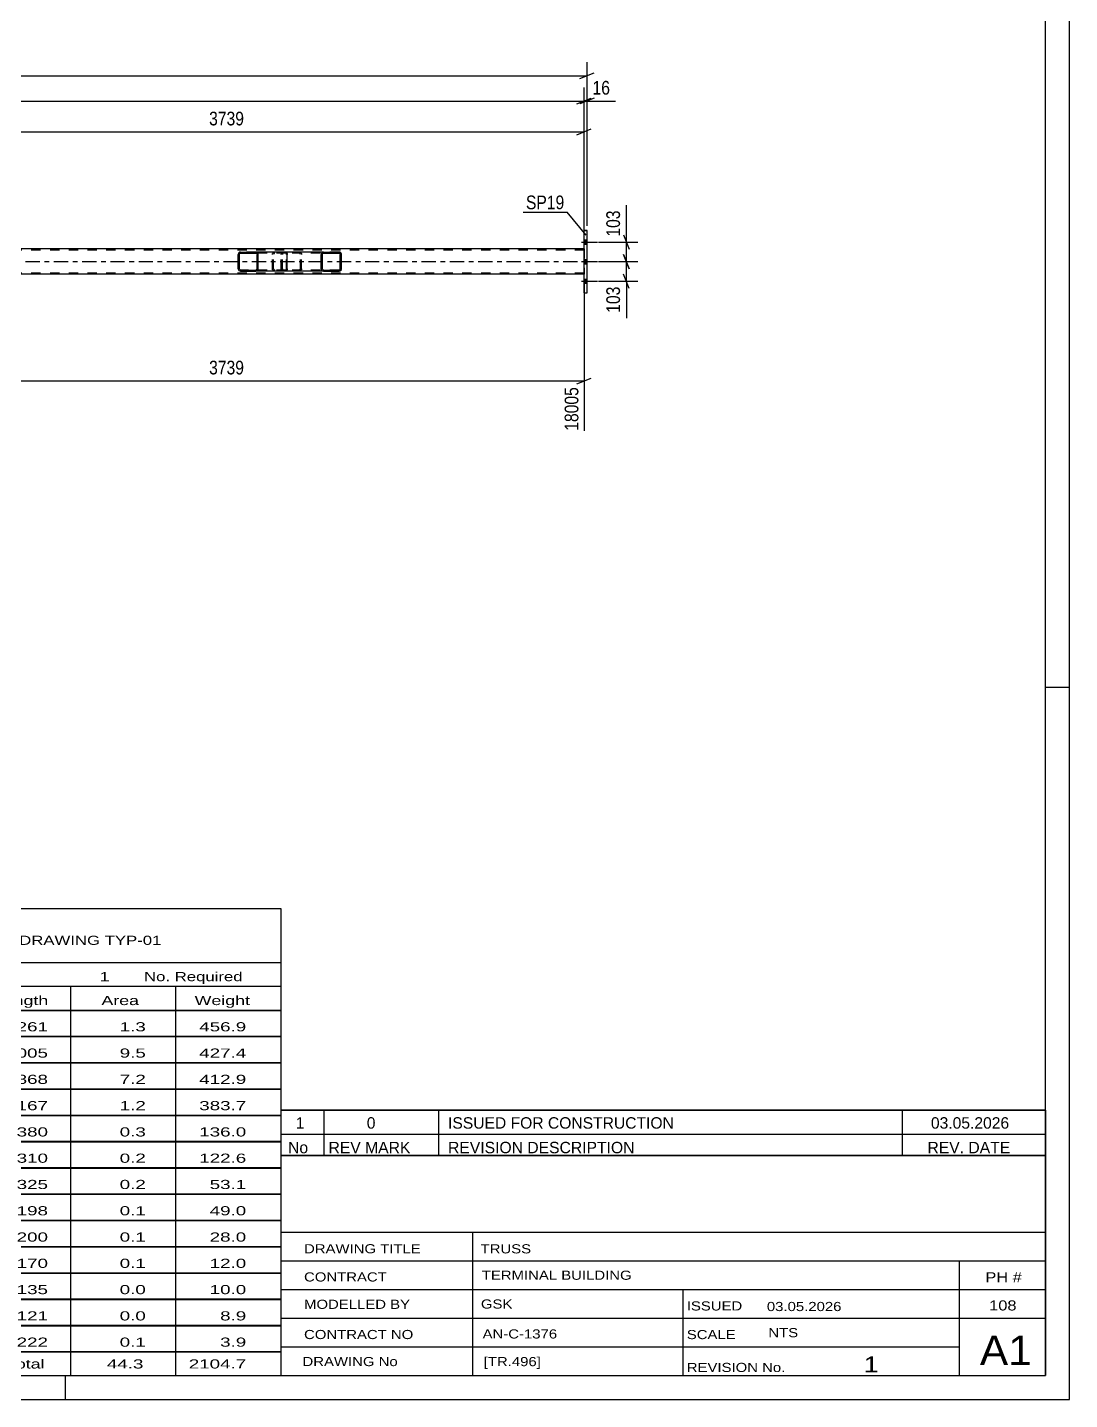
# Model space of a CAD drawing. Header units: millimetres. Extents: x 0 to 841, y 0 to 594.
# Drawn here: x 623 to 841, y 0 to 287.2 of the extents above; entities that cross this region are included whole.
import ezdxf

# ---------------------------------------------------------------- set-up
doc = ezdxf.new("R2010")
doc.units = ezdxf.units.MM
doc.linetypes.add('DXK_LINE_DOT2', pattern=[3.9198, 1.9599, -1.9599])
doc.linetypes.add('DXK_LINE_DOT3', pattern=[5.9187, 2.979, -0.9799, 0.9799, -0.9799])
doc.styles.add('Arial Narrow', font='ARIALN.TTF', dxfattribs={"height": 0.2})

# ---------------------------------------------------------------- blocks, each defined once
blk = doc.blocks.new('Unknown-800831068-1133')
at = {"color": 5, "linetype": 'Continuous'}
for p, q in [((841, 0), (841, 594)), ((836, 5), (836, 589)), ((841, 149), (836, 149)), ((5, 5), (836, 5)), ((631, 0), (631, 5)), ((0, 0), (841, 0))]:
    blk.add_line(p, q, dxfattribs=at)
blk = doc.blocks.new('Unknown-800831068-13983')
at = {"color": 7, "linetype": 'Continuous'}
for p, q in [((676, 51.05), (676, 5)), ((676, 51.05), (836, 51.05)), ((836, 51), (836, 5)), ((676, 35), (836, 35)), ((716.14, 35), (716.14, 5)), ((676, 29), (836, 29)), ((818, 5.05), (818, 29.05)), ((676, 23), (836, 23)), ((760.14, 23), (760.14, 5)), ((676, 17), (836, 17)), ((676, 11), (818, 11)), ((676, 5), (836, 5))]:
    blk.add_line(p, q, dxfattribs=at)
at = {"color": 7, "style": 'Arial Narrow'}
for s, height, width, p in [('DRAWING TITLE', 1.9089, 1.425378, (680.88, 30.61)), ('TRUSS', 1.909, 1.425378, (717.81, 30.59)), ('CONTRACT', 1.909, 1.425378, (680.88, 24.71)), ('TERMINAL BUILDING', 1.9089, 1.425378, (718.06, 25.07)), ('MODELLED BY', 1.9089, 1.425378, (680.88, 18.98)), ('GSK', 1.909, 1.425378, (717.88, 19.04)), ('ISSUED', 1.909, 1.425378, (760.94, 18.64)), ('03.05.2026', 1.909, 1.425378, (777.69, 18.52)), ('CONTRACT NO', 1.9089, 1.425378, (680.88, 12.66)), ('AN-C-1376', 1.909, 1.425378, (718.23, 12.78)), ('SCALE', 1.909, 1.425378, (760.94, 12.65)), ('A1', 6.204, 1.25, (822.24, 7.2)), ('DRAWING No', 1.909, 1.425378, (680.56, 7)), ('[TR.496]', 1.909, 1.425378, (718.46, 6.99)), ('1', 3.34, 1.5, (797.91, 5.68)), ('REVISION No.', 1.9089, 1.425378, (760.94, 5.77))]:
    blk.add_text(s, height=height, dxfattribs=dict(at, width=width)).set_placement(p)
at = {"color": 7, "linetype": 'Continuous', "style": 'Arial Narrow'}
for s, height, width, p in [('PH #', 2.1, 1.42538, (823.4, 24.55)), ('108', 2.1, 1.42538, (824.19, 18.65)), ('NTS', 1.909, 1.425378, (778, 13.05))]:
    blk.add_text(s, height=height, dxfattribs=dict(at, width=width)).set_placement(p)
blk = doc.blocks.new('Unknown-800831068-13984')
at = {"color": 7, "linetype": 'Continuous'}
for p, q in [((516, 102.75), (676, 102.75)), ((516, 91.5), (516, 102.75)), ((676, 102.75), (676, 91.5)), ((516, 91.5), (676, 91.5)), ((516, 91.5), (516, 86.5)), ((676, 91.5), (676, 86.5)), ((516, 86.5), (676, 86.5)), ((516, 86.5), (516, 81.5)), ((540, 86.5), (540, 81.5)), ((575.5, 86.5), (575.5, 81.5)), ((601.5, 86.5), (601.5, 81.5)), ((614.5, 86.5), (614.5, 81.5)), ((632, 86.5), (632, 81.5)), ((654, 86.5), (654, 81.5)), ((676, 86.5), (676, 81.5)), ((516, 81.5), (676, 81.5)), ((516, 81.45), (516, 76.05)), ((516, 81.45), (676, 81.45)), ((540, 81.5), (540, 76)), ((575.5, 81.5), (575.5, 76)), ((601.5, 81.5), (601.5, 76)), ((614.5, 81.5), (614.5, 76)), ((632, 81.5), (632, 76)), ((654, 81.5), (654, 76)), ((676, 81.45), (676, 76.05)), ((516, 76.05), (676, 76.05)), ((516, 75.95), (516, 70.55)), ((516, 75.95), (676, 75.95)), ((540, 76), (540, 70.5)), ((575.5, 76), (575.5, 70.5)), ((601.5, 76), (601.5, 70.5)), ((614.5, 76), (614.5, 70.5)), ((632, 76), (632, 70.5)), ((654, 76), (654, 70.5)), ((676, 75.95), (676, 70.55)), ((516, 70.55), (676, 70.55)), ((516, 70.45), (516, 65.05)), ((516, 70.45), (676, 70.45)), ((540, 70.5), (540, 65)), ((575.5, 70.5), (575.5, 65)), ((601.5, 70.5), (601.5, 65)), ((614.5, 70.5), (614.5, 65)), ((632, 70.5), (632, 65)), ((654, 70.5), (654, 65)), ((676, 70.45), (676, 65.05)), ((516, 65.05), (676, 65.05)), ((516, 64.95), (516, 59.55)), ((516, 64.95), (676, 64.95)), ((540, 65), (540, 59.5)), ((575.5, 65), (575.5, 59.5)), ((601.5, 65), (601.5, 59.5)), ((614.5, 65), (614.5, 59.5)), ((632, 65), (632, 59.5)), ((654, 65), (654, 59.5)), ((676, 64.95), (676, 59.55)), ((516, 59.55), (676, 59.55)), ((516, 59.45), (516, 54.05)), ((516, 59.45), (676, 59.45)), ((540, 59.5), (540, 54)), ((575.5, 59.5), (575.5, 54)), ((601.5, 59.5), (601.5, 54)), ((614.5, 59.5), (614.5, 54)), ((632, 59.5), (632, 54)), ((654, 59.5), (654, 54)), ((676, 59.45), (676, 54.05)), ((516, 54.05), (676, 54.05)), ((516, 53.95), (516, 48.55)), ((516, 53.95), (676, 53.95)), ((540, 54), (540, 48.5)), ((575.5, 54), (575.5, 48.5)), ((601.5, 54), (601.5, 48.5)), ((614.5, 54), (614.5, 48.5)), ((632, 54), (632, 48.5)), ((654, 54), (654, 48.5)), ((676, 53.95), (676, 48.55)), ((516, 48.55), (676, 48.55)), ((516, 48.45), (516, 43.05)), ((516, 48.45), (676, 48.45)), ((540, 48.5), (540, 43)), ((575.5, 48.5), (575.5, 43)), ((601.5, 48.5), (601.5, 43)), ((614.5, 48.5), (614.5, 43)), ((632, 48.5), (632, 43)), ((654, 48.5), (654, 43)), ((676, 48.45), (676, 43.05)), ((516, 43.05), (676, 43.05)), ((516, 42.95), (516, 37.55)), ((516, 42.95), (676, 42.95)), ((540, 43), (540, 37.5)), ((575.5, 43), (575.5, 37.5)), ((601.5, 43), (601.5, 37.5)), ((614.5, 43), (614.5, 37.5)), ((632, 43), (632, 37.5)), ((654, 43), (654, 37.5)), ((676, 42.95), (676, 37.55)), ((516, 37.55), (676, 37.55)), ((516, 37.45), (516, 32.05)), ((516, 37.45), (676, 37.45)), ((540, 37.5), (540, 32)), ((575.5, 37.5), (575.5, 32)), ((601.5, 37.5), (601.5, 32)), ((614.5, 37.5), (614.5, 32)), ((632, 37.5), (632, 32)), ((654, 37.5), (654, 32)), ((676, 37.45), (676, 32.05)), ((516, 32.05), (676, 32.05)), ((516, 31.95), (516, 26.55)), ((516, 31.95), (676, 31.95)), ((540, 32), (540, 26.5)), ((575.5, 32), (575.5, 26.5)), ((601.5, 32), (601.5, 26.5)), ((614.5, 32), (614.5, 26.5)), ((632, 32), (632, 26.5)), ((654, 32), (654, 26.5)), ((676, 31.95), (676, 26.55)), ((516, 26.55), (676, 26.55)), ((516, 26.45), (516, 21.05)), ((516, 26.45), (676, 26.45)), ((540, 26.5), (540, 21)), ((575.5, 26.5), (575.5, 21)), ((601.5, 26.5), (601.5, 21)), ((614.5, 26.5), (614.5, 21)), ((632, 26.5), (632, 21)), ((654, 26.5), (654, 21)), ((676, 26.45), (676, 21.05)), ((516, 21.05), (676, 21.05)), ((516, 20.95), (516, 15.55)), ((516, 20.95), (676, 20.95)), ((540, 21), (540, 15.5)), ((575.5, 21), (575.5, 15.5)), ((601.5, 21), (601.5, 15.5)), ((614.5, 21), (614.5, 15.5)), ((632, 21), (632, 15.5)), ((654, 21), (654, 15.5)), ((676, 20.95), (676, 15.55)), ((516, 15.55), (676, 15.55)), ((516, 15.45), (516, 10.05)), ((516, 15.45), (676, 15.45)), ((540, 15.5), (540, 10)), ((575.5, 15.5), (575.5, 10)), ((601.5, 15.5), (601.5, 10)), ((614.5, 15.5), (614.5, 10)), ((632, 15.5), (632, 10)), ((654, 15.5), (654, 10)), ((676, 15.45), (676, 10.05)), ((516, 10.05), (676, 10.05)), ((516, 10), (676, 10)), ((516, 10), (516, 5)), ((632, 10), (632, 5)), ((654, 10), (654, 5)), ((676, 10), (676, 5)), ((516, 5), (676, 5))]:
    blk.add_line(p, q, dxfattribs=at)
at = {"color": 7, "style": 'Arial Narrow'}
for s, height, width, p in [('GENERAL NOTES & WELD DETAILS :', 2.8633, 1.4, (517.15, 95.06)), ('REFER TYP DRAWING TYP-01', 1.9089, 1.6, (600.7, 95.16)), ("MATERIAL LIST FOR ASSEMBLY MK'D", 1.9089, 1.6, (517.15, 87.56)), ('TR496', 1.909, 1.794707, (609.9, 87.47)), ('1', 1.91, 1.794707, (638.08, 87.56)), ('No. Required', 1.9089, 1.6, (647.41, 87.56)), ('Mark', 1.909, 1.7, (517.34, 82.5)), ('Profile', 1.909, 1.7, (550.41, 82.5)), ('Material', 1.909, 1.7, (580.54, 82.56)), ('No.', 1.909, 1.7, (605.5, 82.56)), ('Length', 1.909, 1.7, (616, 82.56)), ('Area', 1.909, 1.7, (638.5, 82.56)), ('Weight', 1.909, 1.7, (658, 82.56))]:
    blk.add_text(s, height=height, dxfattribs=dict(at, width=width)).set_placement(p)
at = {"color": 7, "linetype": 'Continuous', "style": 'Arial Narrow'}
for s, height, width, p in [('M182', 1.909, 1.794707, (517.5, 77.06)), ('SHS100*6', 1.909, 1.794707, (542, 77.06)), ('E350', 1.909, 1.794707, (581.74, 77.06)), ('8', 1.91, 1.794707, (605.86, 77.06)), ('3261', 1.909, 1.794707, (618.58, 77.06)), ('1.3', 1.909, 1.794707, (642.32, 77.06)), ('456.9', 1.909, 1.794707, (658.96, 77.06)), ('BC195', 1.909, 1.794707, (517.5, 71.56)), ('SHS132*6', 1.909, 1.794707, (542, 71.56)), ('E350', 1.909, 1.794707, (581.74, 71.56)), ('1', 1.91, 1.794707, (605.86, 71.56)), ('18005', 1.909, 1.794707, (616.4, 71.56)), ('9.5', 1.909, 1.794707, (642.32, 71.56)), ('427.4', 1.909, 1.794707, (658.96, 71.56)), ('TR496', 1.909, 1.794707, (517.5, 66.06)), ('SHS100*8', 1.909, 1.794707, (542, 66.06)), ('E350', 1.909, 1.794707, (581.74, 66.06)), ('1', 1.91, 1.794707, (605.86, 66.06)), ('17868', 1.909, 1.794707, (616.4, 66.06)), ('7.2', 1.909, 1.794707, (642.32, 66.06)), ('412.9', 1.909, 1.794707, (658.96, 66.06)), ('M177', 1.909, 1.794707, (517.5, 60.56)), ('SHS100*6', 1.909, 1.794707, (542, 60.56)), ('E350', 1.909, 1.794707, (581.74, 60.56)), ('7', 1.91, 1.794707, (605.86, 60.56)), ('3167', 1.909, 1.794707, (618.58, 60.56)), ('1.2', 1.909, 1.794707, (642.32, 60.56)), ('383.7', 1.909, 1.794707, (658.96, 60.56)), ('SP20', 1.909, 1.794707, (517.5, 55.06)), ('PL20*380', 1.909, 1.794707, (542, 55.06)), ('E350', 1.909, 1.794707, (581.74, 55.06)), ('6', 1.91, 1.794707, (605.86, 55.06)), ('380', 1.909, 1.794707, (620.77, 55.06)), ('0.3', 1.909, 1.794707, (642.32, 55.06)), ('136.0', 1.909, 1.794707, (658.96, 55.06)), ('PL581', 1.909, 1.794707, (517.5, 49.56)), ('PL12*300', 1.909, 1.794707, (542, 49.56)), ('E350', 1.909, 1.794707, (581.74, 49.56)), ('14', 1.909, 1.794707, (604.76, 49.56)), ('310', 1.909, 1.794707, (620.77, 49.56)), ('0.2', 1.909, 1.794707, (642.32, 49.56)), ('122.6', 1.909, 1.794707, (658.96, 49.56)), ('SP19', 1.909, 1.794707, (517.5, 44.06)), ('PL16*325', 1.909, 1.794707, (542, 44.06)), ('E350', 1.909, 1.794707, (581.74, 44.06)), ('4', 1.91, 1.794707, (605.86, 44.06)), ('325', 1.909, 1.794707, (620.77, 44.06)), ('0.2', 1.909, 1.794707, (642.32, 44.06)), ('53.1', 1.909, 1.794707, (661.14, 44.06)), ('M1488', 1.909, 1.794707, (517.5, 38.56)), ('RHS100*100*6', 1.9089, 1.794707, (542, 38.56)), ('E350', 1.909, 1.794707, (581.74, 38.56)), ('14', 1.909, 1.794707, (604.76, 38.56)), ('198', 1.909, 1.794707, (620.77, 38.56)), ('0.1', 1.909, 1.794707, (642.32, 38.56)), ('49.0', 1.909, 1.794707, (661.14, 38.56)), ('TB74', 1.909, 1.794707, (517.5, 33.06)), ('RHS150*110*6', 1.9089, 1.794707, (542, 33.06)), ('E350', 1.909, 1.794707, (581.74, 33.06)), ('6', 1.91, 1.794707, (605.86, 33.06)), ('200', 1.909, 1.794707, (620.77, 33.06)), ('0.1', 1.909, 1.794707, (642.32, 33.06)), ('28.0', 1.909, 1.794707, (661.14, 33.06)), ('PL538', 1.909, 1.794707, (517.5, 27.56)), ('PL10*150', 1.909, 1.794707, (542, 27.56)), ('E350', 1.909, 1.794707, (581.74, 27.56)), ('6', 1.91, 1.794707, (605.86, 27.56)), ('170', 1.909, 1.794707, (620.77, 27.56)), ('0.1', 1.909, 1.794707, (642.32, 27.56)), ('12.0', 1.909, 1.794707, (661.14, 27.56)), ('ST33', 1.909, 1.794707, (517.5, 22.06)), ('PL8*100', 1.909, 1.794707, (542, 22.06)), ('E350', 1.909, 1.794707, (581.74, 22.06)), ('24', 1.909, 1.794707, (604.76, 22.06)), ('135', 1.909, 1.794707, (620.77, 22.06)), ('0.0', 1.909, 1.794707, (642.32, 22.06)), ('10.0', 1.909, 1.794707, (661.14, 22.06)), ('ST32', 1.909, 1.794707, (517.5, 16.56)), ('PL8*100', 1.909, 1.794707, (542, 16.56)), ('E350', 1.909, 1.794707, (581.74, 16.56)), ('24', 1.909, 1.794707, (604.76, 16.56)), ('121', 1.909, 1.794707, (620.77, 16.56)), ('0.0', 1.909, 1.794707, (642.32, 16.56)), ('8.9', 1.909, 1.794707, (663.33, 16.56)), ('M1489', 1.909, 1.794707, (517.5, 11.06)), ('RHS100*100*6', 1.9089, 1.794707, (542, 11.06)), ('E350', 1.909, 1.794707, (581.74, 11.06)), ('1', 1.91, 1.794707, (605.86, 11.06)), ('222', 1.909, 1.794707, (620.77, 11.06)), ('0.1', 1.909, 1.794707, (642.32, 11.06)), ('3.9', 1.909, 1.794707, (663.33, 11.06)), ('Total', 1.909, 1.7, (618.33, 6.5)), ('44.3', 1.909, 1.794707, (639.64, 6.5)), ('2104.7', 1.909, 1.794707, (656.77, 6.5))]:
    blk.add_text(s, height=height, dxfattribs=dict(at, width=width)).set_placement(p)
blk = doc.blocks.new('Unknown-800831068-13986')
at = {"color": 7, "linetype": 'Continuous'}
for p, q in [((676, 60.55), (836, 60.55)), ((836, 60.55), (676, 60.55)), ((676, 60.55), (676, 55.55)), ((685, 60.55), (685, 55.55)), ((709, 60.55), (709, 55.55)), ((806, 60.55), (806, 55.55)), ((836, 60.55), (836, 55.55)), ((676, 55.55), (836, 55.55)), ((676, 55.55), (676, 51.05)), ((676, 55.55), (836, 55.55)), ((685, 55.55), (685, 51.05)), ((709, 55.55), (709, 51.05)), ((806, 55.55), (806, 51.05)), ((836, 55.55), (836, 51.05)), ((836, 51.05), (676, 51.05))]:
    blk.add_line(p, q, dxfattribs=at)
at = {"color": 7, "linetype": 'Continuous', "style": 'Arial Narrow'}
for s, height, width, p in [('1', 2.39, 1.196471, (679.16, 56.7)), ('0', 2.39, 1.196471, (694, 56.7)), ('ISSUED FOR CONSTRUCTION', 2.3861, 1.196471, (711, 56.7)), ('03.05.2026', 2.386, 1.196471, (812, 56.7)), ('No', 2.386, 1.2, (677.54, 51.55)), ('REV MARK', 2.386, 1.2, (686, 51.55)), ('REVISION DESCRIPTION', 2.3861, 1.2, (711, 51.55)), ('REV. DATE', 2.386, 1.2, (811.28, 51.55))]:
    blk.add_text(s, height=height, dxfattribs=dict(at, width=width)).set_placement(p)
blk = doc.blocks.new('Part-800831068-2838 - 2778')
at = {"linetype": 'Continuous'}
h = blk.add_hatch(dxfattribs=at)
h.set_pattern_fill('', scale=0.7, style=0, pattern_type=0)
h.set_pattern_definition([(45, (671.2732, 239.856), (-1.57154, 1.57154), [])])
h.paths.add_polyline_path([(671.31, 239.67), (671.27, 239.86), (671.16, 240.01), (671, 240.12), (670.81, 240.15), (667.62, 240.15), (667.43, 240.12), (667.27, 240.01), (667.16, 239.86), (667.12, 239.67), (667.12, 236.63), (667.16, 236.45), (667.27, 236.29), (667.43, 236.19), (667.62, 236.15), (670.81, 236.15), (671, 236.19), (671.16, 236.29), (671.27, 236.45), (671.31, 236.63)])
h.paths.add_polyline_path([(671.04, 236.54), (670.99, 236.46), (670.9, 236.41), (670.81, 236.39), (667.62, 236.39), (667.53, 236.41), (667.45, 236.46), (667.39, 236.54), (667.37, 236.63), (667.37, 239.67), (667.39, 239.76), (667.45, 239.84), (667.53, 239.89), (667.62, 239.91), (670.81, 239.91), (670.9, 239.89), (670.99, 239.84), (671.04, 239.76), (671.06, 239.67), (671.06, 236.63)])
at = {"color": 2, "linetype": 'Continuous'}
for p, q in [((667.16, 239.86), (667.12, 239.67)), ((667.12, 236.63), (667.12, 239.67)), ((667.37, 239.67), (667.39, 239.76)), ((667.37, 236.63), (667.37, 239.67)), ((667.39, 239.76), (667.45, 239.84)), ((667.62, 240.15), (667.43, 240.12)), ((667.45, 239.84), (667.53, 239.89)), ((667.53, 239.89), (667.62, 239.91)), ((667.62, 240.15), (670.81, 240.15)), ((667.62, 239.91), (670.81, 239.91)), ((677.11, 240.15), (670.81, 240.15)), ((671, 240.12), (670.81, 240.15)), ((670.81, 239.91), (670.9, 239.89)), ((670.9, 239.89), (670.99, 239.84)), ((670.99, 239.84), (671.04, 239.76)), ((671.04, 239.76), (671.06, 239.67)), ((671.06, 236.63), (671.06, 239.67)), ((671.31, 239.67), (671.27, 239.86)), ((671.31, 236.63), (671.31, 239.67)), ((677.11, 240.15), (677.21, 240.12)), ((677.21, 240.12), (677.3, 240.01)), ((677.3, 240.01), (677.36, 239.86)), ((677.36, 239.86), (677.38, 239.67)), ((677.38, 236.63), (677.38, 239.67)), ((667.12, 236.63), (667.16, 236.45)), ((667.39, 236.54), (667.37, 236.63)), ((667.45, 236.46), (667.39, 236.54)), ((667.43, 236.19), (667.62, 236.15)), ((667.53, 236.41), (667.45, 236.46)), ((667.62, 236.39), (667.53, 236.41)), ((667.62, 236.39), (670.81, 236.39)), ((667.62, 236.15), (670.81, 236.15)), ((670.9, 236.41), (670.81, 236.39)), ((670.81, 236.15), (671, 236.19)), ((677.11, 236.15), (670.81, 236.15)), ((670.99, 236.46), (670.9, 236.41)), ((671.04, 236.54), (670.99, 236.46)), ((671.06, 236.63), (671.04, 236.54)), ((671.27, 236.45), (671.31, 236.63)), ((677.21, 236.19), (677.11, 236.15)), ((677.3, 236.29), (677.21, 236.19)), ((677.36, 236.45), (677.3, 236.29)), ((677.38, 236.63), (677.36, 236.45))]:
    blk.add_line(p, q, dxfattribs=at)
at = {"color": 7, "linetype": 'DXK_LINE_DOT2'}
for p, q in [((670.81, 240.15), (667.62, 240.15)), ((677.11, 239.91), (667.62, 239.91)), ((674.27, 239.67), (674.31, 239.86)), ((674.27, 236.63), (674.27, 239.67)), ((674.54, 239.76), (674.52, 239.67)), ((674.52, 236.63), (674.52, 239.67)), ((674.6, 239.84), (674.54, 239.76)), ((674.58, 240.12), (674.77, 240.15)), ((674.68, 239.89), (674.6, 239.84)), ((674.77, 239.91), (674.68, 239.89)), ((676.12, 239.91), (676.12, 240.15)), ((677.16, 239.89), (677.11, 239.91)), ((677.2, 239.84), (677.16, 239.89)), ((677.23, 239.76), (677.2, 239.84)), ((677.24, 239.67), (677.23, 239.76)), ((677.24, 236.63), (677.24, 239.67)), ((677.11, 236.39), (667.62, 236.39)), ((670.81, 236.15), (667.62, 236.15)), ((674.31, 236.45), (674.27, 236.63)), ((674.52, 236.63), (674.54, 236.54)), ((674.54, 236.54), (674.6, 236.46)), ((674.77, 236.15), (674.58, 236.19)), ((674.6, 236.46), (674.62, 236.45)), ((674.62, 236.45), (674.68, 236.41)), ((674.68, 236.41), (674.77, 236.39)), ((676.12, 236.15), (676.12, 236.39)), ((677.11, 236.39), (677.16, 236.41)), ((677.16, 236.41), (677.2, 236.46)), ((677.2, 236.46), (677.23, 236.54)), ((677.23, 236.54), (677.24, 236.63))]:
    blk.add_line(p, q, dxfattribs=at)
at = {"color": 2, "linetype": 'Continuous'}
for centre, start, end in [((667.61, 239.66), 111.1941, 156.1506), ((670.82, 239.66), 23.8494, 68.8059), ((667.61, 236.65), 203.8494, 248.8059), ((670.82, 236.65), 291.1941, 336.1506)]:
    blk.add_arc(centre, 0.492, start, end, dxfattribs=at)
at = {"color": 7, "linetype": 'DXK_LINE_DOT2'}
for centre, start, end in [((674.76, 239.66), 111.1941, 156.1506), ((674.76, 236.65), 203.8494, 248.8059)]:
    blk.add_arc(centre, 0.492, start, end, dxfattribs=at)
blk = doc.blocks.new('Part-800831068-2896 - 2778')
at = {"color": 2, "linetype": 'Continuous'}
for p, q in [((739.46, 244.65), (740.1, 244.65)), ((739.46, 244.65), (739.46, 244.65)), ((739.46, 231.65), (739.46, 244.65)), ((740.1, 244.65), (740.1, 244.65)), ((740.1, 231.65), (740.1, 244.65)), ((739.46, 231.65), (740.1, 231.65))]:
    blk.add_line(p, q, dxfattribs=at)
at = {"color": 7, "linetype": 'DXK_LINE_DOT2'}
for p, q in [((740.1, 244.65), (739.46, 244.65)), ((739.46, 244.65), (739.46, 244.65)), ((740.1, 244.65), (740.1, 244.65)), ((739.46, 231.65), (739.46, 231.65)), ((739.46, 231.65), (740.1, 231.65)), ((740.1, 231.65), (740.1, 231.65))]:
    blk.add_line(p, q, dxfattribs=at)
blk = doc.blocks.new('Part-800831068-2867 - 2778')
at = {"linetype": 'Continuous'}
h = blk.add_hatch(dxfattribs=at)
h.set_pattern_fill('', scale=0.7, style=0, pattern_type=0)
h.set_pattern_definition([(45, (688.684, 239.856), (-1.57154, 1.57154), [])])
h.paths.add_polyline_path([(688.72, 239.67), (688.68, 239.86), (688.57, 240.01), (688.41, 240.12), (688.21, 240.15), (684.98, 240.15), (684.78, 240.12), (684.62, 240.01), (684.5, 239.86), (684.47, 239.67), (684.47, 236.63), (684.5, 236.45), (684.62, 236.29), (684.78, 236.19), (684.98, 236.15), (688.21, 236.15), (688.41, 236.19), (688.57, 236.29), (688.68, 236.45), (688.72, 236.63)])
h.paths.add_polyline_path([(688.45, 236.54), (688.39, 236.46), (688.31, 236.41), (688.21, 236.39), (684.98, 236.39), (684.88, 236.41), (684.8, 236.46), (684.74, 236.54), (684.72, 236.63), (684.72, 239.67), (684.74, 239.76), (684.8, 239.84), (684.88, 239.89), (684.98, 239.91), (688.21, 239.91), (688.31, 239.89), (688.39, 239.84), (688.45, 239.76), (688.47, 239.67), (688.47, 236.63)])
at = {"color": 7, "linetype": 'DXK_LINE_DOT2'}
for p, q in [((676.12, 239.67), (676.16, 239.86)), ((676.12, 236.63), (676.12, 239.67)), ((676.39, 239.76), (676.37, 239.67)), ((676.37, 236.63), (676.37, 239.67)), ((676.45, 239.84), (676.39, 239.76)), ((676.43, 240.12), (676.63, 240.15)), ((676.53, 239.89), (676.45, 239.84)), ((676.63, 239.91), (676.53, 239.89)), ((677.11, 240.15), (676.63, 240.15)), ((688.21, 239.91), (676.63, 239.91)), ((679.86, 240.15), (680.06, 240.12)), ((679.96, 239.89), (679.86, 239.91)), ((680.04, 239.84), (679.96, 239.89)), ((680.1, 239.76), (680.04, 239.84)), ((680.12, 239.67), (680.1, 239.76)), ((680.12, 236.63), (680.12, 239.67)), ((680.33, 239.86), (680.37, 239.67)), ((680.37, 236.63), (680.37, 239.67)), ((688.21, 240.15), (684.98, 240.15)), ((676.16, 236.45), (676.12, 236.63)), ((676.37, 236.63), (676.39, 236.54)), ((676.39, 236.54), (676.45, 236.46)), ((676.63, 236.15), (676.43, 236.19)), ((676.45, 236.46), (676.53, 236.41)), ((676.53, 236.41), (676.63, 236.39)), ((688.21, 236.39), (676.63, 236.39)), ((677.11, 236.15), (676.63, 236.15)), ((679.86, 236.39), (679.96, 236.41)), ((680.06, 236.19), (679.86, 236.15)), ((679.96, 236.41), (680.04, 236.46)), ((680.04, 236.46), (680.1, 236.54)), ((680.1, 236.54), (680.12, 236.63)), ((680.37, 236.63), (680.33, 236.45)), ((688.21, 236.15), (684.98, 236.15))]:
    blk.add_line(p, q, dxfattribs=at)
at = {"color": 2, "linetype": 'Continuous'}
for p, q in [((684.98, 240.15), (677.11, 240.15)), ((684.5, 239.86), (684.47, 239.67)), ((684.47, 236.63), (684.47, 239.67)), ((684.72, 239.67), (684.74, 239.76)), ((684.72, 236.63), (684.72, 239.67)), ((684.74, 239.76), (684.8, 239.84)), ((684.98, 240.15), (684.78, 240.12)), ((684.8, 239.84), (684.88, 239.89)), ((684.88, 239.89), (684.98, 239.91)), ((684.98, 240.15), (688.21, 240.15)), ((684.98, 239.91), (688.21, 239.91)), ((688.41, 240.12), (688.21, 240.15)), ((688.21, 239.91), (688.31, 239.89)), ((688.31, 239.89), (688.39, 239.84)), ((688.39, 239.84), (688.45, 239.76)), ((688.45, 239.76), (688.47, 239.67)), ((688.47, 236.63), (688.47, 239.67)), ((688.72, 239.67), (688.68, 239.86)), ((688.72, 236.63), (688.72, 239.67)), ((684.98, 236.15), (677.11, 236.15)), ((684.47, 236.63), (684.5, 236.45)), ((684.74, 236.54), (684.72, 236.63)), ((684.8, 236.46), (684.74, 236.54)), ((684.78, 236.19), (684.98, 236.15)), ((684.88, 236.41), (684.8, 236.46)), ((684.98, 236.39), (684.88, 236.41)), ((684.98, 236.39), (688.21, 236.39)), ((684.98, 236.15), (688.21, 236.15)), ((688.31, 236.41), (688.21, 236.39)), ((688.21, 236.15), (688.41, 236.19)), ((688.39, 236.46), (688.31, 236.41)), ((688.45, 236.54), (688.39, 236.46)), ((688.47, 236.63), (688.45, 236.54)), ((688.68, 236.45), (688.72, 236.63))]:
    blk.add_line(p, q, dxfattribs=at)
at = {"color": 7, "linetype": 'DXK_LINE_DOT2'}
for centre, start, end in [((676.61, 239.65), 110.7584, 155.6801), ((679.88, 239.65), 24.32, 69.2417), ((676.61, 236.65), 204.32, 249.2417), ((679.88, 236.65), 290.7584, 335.6801)]:
    blk.add_arc(centre, 0.496, start, end, dxfattribs=at)
at = {"color": 2, "linetype": 'Continuous'}
for centre, start, end in [((684.96, 239.65), 110.7584, 155.6801), ((688.23, 239.65), 24.32, 69.2417), ((684.96, 236.65), 204.32, 249.2417), ((688.23, 236.65), 290.7584, 335.6801)]:
    blk.add_arc(centre, 0.496, start, end, dxfattribs=at)
blk = doc.blocks.new('Part-800831068-2950 - 2778')
at = {"color": 2, "linetype": 'Continuous'}
for p, q in [((739.46, 240.79), (72.18, 240.79)), ((739.46, 235.51), (595.1, 235.51))]:
    blk.add_line(p, q, dxfattribs=at)
at = {"color": 7, "linetype": 'DXK_LINE_DOT2'}
for p, q in [((739.46, 240.55), (72.18, 240.55)), ((739.46, 240.79), (739.46, 235.51)), ((739.46, 235.75), (72.18, 235.75))]:
    blk.add_line(p, q, dxfattribs=at)
at = {"color": 7, "linetype": 'DXK_LINE_DOT3'}
blk.add_line((72.18, 238.15), (739.46, 238.15), dxfattribs=at)
blk = doc.blocks.new('Bolt-800831068-2998 - 2778')
at = {"linetype": 'Continuous'}
for points in [[(740.1, 241.81), (740.1, 242.69), (739.46, 242.69), (739.46, 241.81)], [(740.1, 241.81), (740.1, 242.69), (739.46, 242.69), (739.46, 241.81)], [(740.1, 241.81), (740.1, 242.69), (739.46, 242.69), (739.46, 241.81)], [(740.1, 237.71), (740.1, 238.59), (739.46, 238.59), (739.46, 237.71)], [(740.1, 237.71), (740.1, 238.59), (739.46, 238.59), (739.46, 237.71)], [(740.1, 233.61), (740.1, 234.49), (739.46, 234.49), (739.46, 233.61)], [(740.1, 233.61), (740.1, 234.49), (739.46, 234.49), (739.46, 233.61)], [(740.1, 233.61), (740.1, 234.49), (739.46, 234.49), (739.46, 233.61)]]:
    blk.add_hatch(color=1, dxfattribs=at).paths.add_polyline_path(points)
at = {"color": 1, "linetype": 'Continuous'}
for p, q in [((738.94, 242.25), (742.26, 242.25)), ((738.94, 242.25), (742.26, 242.25)), ((738.94, 242.25), (742.26, 242.25)), ((739.46, 242.69), (740.1, 242.69)), ((739.46, 242.69), (740.1, 242.69)), ((739.46, 242.69), (740.1, 242.69)), ((739.46, 241.81), (740.1, 241.81)), ((739.46, 241.81), (740.1, 241.81)), ((739.46, 241.81), (740.1, 241.81)), ((739.46, 238.59), (740.1, 238.59)), ((739.46, 238.59), (740.1, 238.59)), ((738.94, 238.15), (742.26, 238.15)), ((738.94, 238.15), (742.26, 238.15)), ((739.46, 237.71), (740.1, 237.71)), ((739.46, 237.71), (740.1, 237.71)), ((738.94, 234.05), (742.26, 234.05)), ((738.94, 234.05), (742.26, 234.05)), ((738.94, 234.05), (742.26, 234.05)), ((739.46, 234.49), (740.1, 234.49)), ((739.46, 234.49), (740.1, 234.49)), ((739.46, 234.49), (740.1, 234.49)), ((739.46, 233.61), (740.1, 233.61)), ((739.46, 233.61), (740.1, 233.61)), ((739.46, 233.61), (740.1, 233.61))]:
    blk.add_line(p, q, dxfattribs=at)
blk = doc.blocks.new('StraightDimension-800831068-12040 - 2778')
at = {"color": 7, "linetype": 'Continuous'}
for p, q in [((742.5, 242.25), (750.72, 242.25)), ((747.72, 243.75), (748.92, 240.75)), ((748.32, 238.15), (748.32, 242.25)), ((748.92, 236.65), (747.72, 239.65)), ((742.5, 238.15), (750.72, 238.15))]:
    blk.add_line(p, q, dxfattribs=at)
at = {"color": 0}
blk.add_wipeout([(747.57, 249.46), (743.37, 249.46), (743.37, 242.78), (747.57, 242.78)], dxfattribs=at)
at = {"color": 7, "linetype": 'Continuous'}
blk.add_line((748.32, 242.25), (748.32, 249.99), dxfattribs=at)
blk.add_line((748.32, 242.25), (748.32, 249.99), dxfattribs=at)
at = {"color": 3, "style": 'Arial Narrow'}
blk.add_text('103', height=2.863, rotation=90.0002, dxfattribs=at).set_placement((746.97, 243.38))
blk = doc.blocks.new('StraightDimension-800831068-3019 - 2778')
at = {"color": 7, "linetype": 'Continuous'}
for p, q in [((739.46, 245.65), (739.46, 274.6)), ((63.56, 271.75), (739.46, 271.75)), ((737.96, 271.15), (740.96, 272.35))]:
    blk.add_line(p, q, dxfattribs=at)
blk = doc.blocks.new('StraightDimension-800831068-3029 - 2778')
at = {"color": 7, "linetype": 'Continuous'}
for p, q in [((739.46, 245.65), (739.46, 274.6)), ((740.1, 245.65), (740.1, 274.6)), ((737.96, 271.15), (740.96, 272.35)), ((741.6, 272.35), (738.6, 271.15)), ((739.46, 271.75), (740.1, 271.75))]:
    blk.add_line(p, q, dxfattribs=at)
at = {"color": 0}
blk.add_wipeout([(745.48, 272.5), (745.48, 276.7), (740.62, 276.7), (740.62, 272.5)], dxfattribs=at)
at = {"color": 7, "linetype": 'Continuous'}
blk.add_line((740.1, 271.75), (746, 271.75), dxfattribs=at)
blk.add_line((740.1, 271.75), (746, 271.75), dxfattribs=at)
at = {"color": 3, "style": 'Arial Narrow'}
blk.add_text('16', height=2.863, dxfattribs=at).set_placement((741.22, 273.1))
blk = doc.blocks.new('StraightDimension-800831068-3057 - 2778')
at = {"color": 7, "linetype": 'Continuous'}
for p, q in [((739.46, 234.51), (739.46, 202.75)), ((589.9, 226.11), (589.9, 202.75)), ((591.4, 213.79), (588.4, 212.59)), ((589.9, 213.19), (739.46, 213.19)), ((737.96, 212.59), (740.96, 213.79))]:
    blk.add_line(p, q, dxfattribs=at)
at = {"color": 0}
blk.add_wipeout([(668.93, 213.94), (668.93, 218.14), (660.42, 218.14), (660.42, 213.94)], dxfattribs=at)
at = {"color": 0, "linetype": 'Continuous'}
blk.add_wipeout([(738.86, 212.49), (734.66, 212.49), (734.66, 202.15), (738.86, 202.15)], dxfattribs=at)
at = {"color": 3, "style": 'Arial Narrow'}
blk.add_text('3739', height=2.863, dxfattribs=at).set_placement((661.02, 214.54))
at = {"color": 3, "linetype": 'Continuous', "style": 'Arial Narrow'}
blk.add_text('18005', height=2.863, rotation=90.0002, dxfattribs=at).set_placement((738.26, 202.75))
blk = doc.blocks.new('StraightDimension-800831068-3088 - 2778')
at = {"color": 7, "linetype": 'Continuous'}
for p, q in [((740.1, 245.65), (740.1, 279.91)), ((62.92, 277.06), (740.1, 277.06)), ((738.6, 276.46), (741.6, 277.66))]:
    blk.add_line(p, q, dxfattribs=at)
blk = doc.blocks.new('StraightDimension-800831068-3108 - 2778')
at = {"color": 7, "linetype": 'Continuous'}
for p, q in [((589.9, 250.2), (589.9, 268.16)), ((739.46, 241.79), (739.46, 268.16)), ((591.4, 265.91), (588.4, 264.71)), ((589.9, 265.31), (739.46, 265.31)), ((737.96, 264.71), (740.96, 265.91))]:
    blk.add_line(p, q, dxfattribs=at)
at = {"color": 0}
blk.add_wipeout([(668.93, 266.06), (668.93, 270.26), (660.42, 270.26), (660.42, 266.06)], dxfattribs=at)
at = {"color": 3, "style": 'Arial Narrow'}
blk.add_text('3739', height=2.863, dxfattribs=at).set_placement((661.02, 266.66))
blk = doc.blocks.new('StraightDimension-800831068-12041 - 2778')
at = {"color": 7, "linetype": 'Continuous'}
for p, q in [((747.72, 239.65), (748.92, 236.65)), ((742.5, 238.15), (750.72, 238.15)), ((748.92, 232.55), (747.72, 235.55)), ((748.32, 234.05), (748.32, 238.15)), ((742.5, 234.05), (750.72, 234.05))]:
    blk.add_line(p, q, dxfattribs=at)
at = {"color": 0}
blk.add_wipeout([(747.57, 233.53), (743.37, 233.53), (743.37, 226.84), (747.57, 226.84)], dxfattribs=at)
at = {"color": 7, "linetype": 'Continuous'}
blk.add_line((748.32, 234.05), (748.32, 226.32), dxfattribs=at)
blk.add_line((748.32, 234.05), (748.32, 226.32), dxfattribs=at)
at = {"color": 3, "style": 'Arial Narrow'}
blk.add_text('103', height=2.863, rotation=90.0002, dxfattribs=at).set_placement((746.97, 227.44))
blk = doc.blocks.new('Mark-800831068-2892 - 2778')
at = {"color": 0}
blk.add_wipeout([(735.33, 249.11), (735.33, 252.11), (727.29, 252.11), (727.29, 249.11)], dxfattribs=at)
blk.add_wipeout([(735.33, 249.11), (735.33, 252.11), (727.29, 252.11), (727.29, 249.11)], dxfattribs=at)
at = {"color": 30, "linetype": 'Continuous'}
for p in [(726.69, 248.51), (739.87, 243.69)]:
    blk.add_line(p, (735.93, 248.51), dxfattribs=at)
at = {"color": 3, "style": 'Arial Narrow'}
blk.add_text('SP19', height=2.863, dxfattribs=at).set_placement((727.29, 249.11))

msp = doc.modelspace()

# ---------------------------------------------------------------- block references
for name in ['Unknown-800831068-1133', 'Part-800831068-2896 - 2778', 'Bolt-800831068-2998 - 2778', 'Part-800831068-2950 - 2778', 'Part-800831068-2838 - 2778', 'Part-800831068-2867 - 2778', 'Unknown-800831068-13984', 'Unknown-800831068-13986', 'Unknown-800831068-13983']:
    msp.add_blockref(name, (0, 0))

# ---------------------------------------------------------------- next in the draw order: block references
for name in ['StraightDimension-800831068-3019 - 2778', 'StraightDimension-800831068-12040 - 2778', 'StraightDimension-800831068-3057 - 2778']:
    msp.add_blockref(name, (0, 0))

# ---------------------------------------------------------------- next in the draw order: block references
for name in ['StraightDimension-800831068-3029 - 2778', 'StraightDimension-800831068-12041 - 2778']:
    msp.add_blockref(name, (0, 0))

# ---------------------------------------------------------------- next in the draw order: block references
msp.add_blockref('StraightDimension-800831068-3088 - 2778', (0, 0))

# ---------------------------------------------------------------- next in the draw order: block references
msp.add_blockref('StraightDimension-800831068-3108 - 2778', (0, 0))

# ---------------------------------------------------------------- next in the draw order: block references
msp.add_blockref('Mark-800831068-2892 - 2778', (0, 0))

doc.saveas('drawing.dxf')
